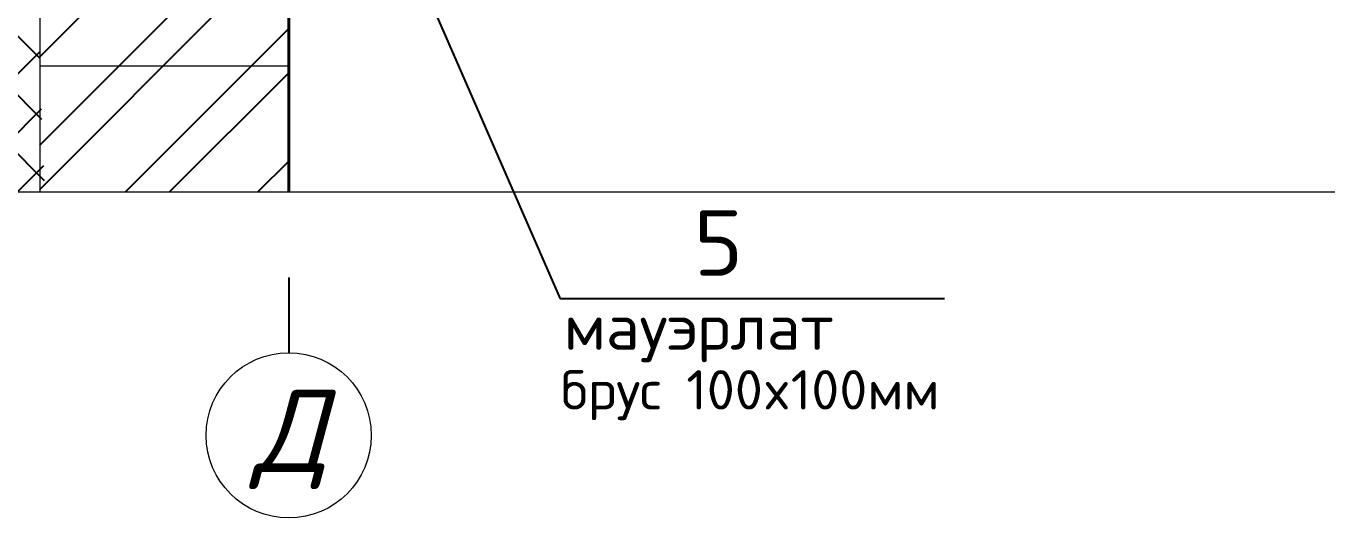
# Model space of a CAD drawing. Extents: x -12289450 to -10763036, y -7834513 to -6150123.
# Drawn here: x -10916140 to -10914154, y -7678309 to -7677558 of the extents above; entities that cross this region are included whole.
import ezdxf

# ---------------------------------------------------------------- set-up
doc = ezdxf.new("R2010")
doc.units = 0
doc.header["$LTSCALE"] = 25
doc.linetypes.add('CENTER', pattern=[50.8, 31.75, -6.35, 6.35, -6.35])
for name, color, linetype in [('004-ВСПЛИНИИ', 15, 'Continuous'), ('008-ШТРИХОВКА', 252, 'Continuous'), ('014-ОСИ', 251, 'CENTER'), ('Annotation - Text', 7, 'Continuous'), ('Примечания', 7, 'Continuous')]:
    doc.layers.add(name, color=color, linetype=linetype)
doc.layers.add('Стена', color=7, linetype='Continuous', lineweight=5)
doc.layers.add('СТЕНЫ', color=5, linetype='Continuous', lineweight=40)
doc.styles.add('gismo', font='isocpeui.ttf')
doc.styles.add('ROMANT', font='romant.shx', dxfattribs={"height": 2})
doc.styles.get("Standard").update_dxf_attribs({"font": 'arial.ttf'})

msp = doc.modelspace()

# ---------------------------------------------------------------- hatches: boundary and pattern name
at = {"layer": '008-ШТРИХОВКА', "lineweight": 25, "ltscale": 4}
h = msp.add_hatch(dxfattribs=at)
h.set_pattern_fill('ANSI32', color=256, scale=15, style=0)
h.set_pattern_definition([(45, (-10916119.19, -7680164.88), (-101.028, 101.028), []), (45, (-10916051.84, -7680164.88), (-101.028, 101.028), [])])
h.paths.add_polyline_path([(-10916029.2, -7676844.9), (-10916067.3, -7676844.9), (-10916119.2, -7676874.8), (-10916119.2, -7677049.9), (-10916029.2, -7677049.9)])
h.paths.add_polyline_path([(-10915939.2, -7677049.9), (-10916119.2, -7677049.9), (-10916119.2, -7677244.9), (-10915939.2, -7677244.9)])
h.paths.add_polyline_path([(-10915739.2, -7677049.9), (-10915939.2, -7677049.9), (-10915939.2, -7677244.9), (-10915739.2, -7677244.9)])
h.paths.add_polyline_path([(-10915739.2, -7677519.9), (-10916119.2, -7677519.9), (-10916119.2, -7677619.9), (-10915739.2, -7677619.9)])
h.paths.add_polyline_path([(-10916119.2, -7677811.4), (-10915739.2, -7677811.4), (-10915739.2, -7677619.9), (-10916119.2, -7677619.9)])
at = {"layer": '008-ШТРИХОВКА', "ltscale": 4}
h = msp.add_hatch(dxfattribs=at)
h.set_pattern_fill('ANSI37', color=256, scale=20, style=0)
h.set_pattern_definition([(45, (-10916169.19, -7681149.875), (-44.9013, 44.9013), []), (135, (-10916169.19, -7681149.875), (-44.9013, -44.9013), [])])
h.paths.add_polyline_path([(-10916169.2, -7677811.4), (-10916119.2, -7677811.4), (-10916119.2, -7677519.9), (-10916119.2, -7677519.9), (-10916119.2, -7677244.9), (-10916119.2, -7677244.9), (-10916119.2, -7677049.9), (-10916119.2, -7677049.9), (-10916119.2, -7676874.8), (-10916169.2, -7676903.7)])
h.paths.add_polyline_path([(-10916119.2, -7677619.9), (-10916111.4, -7677811.4), (-10916119.2, -7677843)])

# ---------------------------------------------------------------- linework, layer by layer
at = {"lineweight": 25, "ltscale": 20}
for p in [(-10915839.2, -7676794.9), (-10914737.9, -7677974.5)]:
    msp.add_line(p, (-10915324.6, -7677974.5), dxfattribs=at)
at = {"layer": '004-ВСПЛИНИИ', "color": 0, "lineweight": 0}
msp.add_lwpolyline([(-10916227.6, -7677811.4), (-10913331, -7677811.4), (-10913274.8, -7677892.8), (-10913213.3, -7677712.4), (-10913155.3, -7677811.4), (-10904742.6, -7677811.4)], dxfattribs=at)
at = {"layer": '014-ОСИ'}
msp.add_lwpolyline([(-10915739.2, -7676671.8), (-10915739.2, -7678056.7)], dxfattribs=at)
msp.add_lwpolyline([(-10915739.2, -7676671.8), (-10915739.2, -7678056.7)], dxfattribs=at)
at = {"layer": 'Annotation - Text', "color": 0, "lineweight": 20}
msp.add_circle((-10915739.2, -7678182.7), 126, dxfattribs=at)
at = {"layer": 'СТЕНЫ', "lineweight": 15, "ltscale": 3}
msp.add_lwpolyline([(-10916119.2, -7677519.9), (-10916119.2, -7677811.4)], dxfattribs=at)
at = {"layer": 'СТЕНЫ', "ltscale": 3}
msp.add_lwpolyline([(-10915739.2, -7677519.9), (-10915739.2, -7677811.4)], dxfattribs=at)
at = {"layer": 'СТЕНЫ', "lineweight": 9, "ltscale": 4}
msp.add_lwpolyline([(-10915739.2, -7677811.4), (-10915739.2, -7677619.9), (-10916119.2, -7677619.9), (-10916119.2, -7677811.4)], dxfattribs=at)

# ---------------------------------------------------------------- texts
at = {"layer": 'Annotation - Text', "color": 0, "lineweight": 25, "insert": (-10915737.2, -7678112.8), "char_height": 126, "attachment_point": 2, "style": 'gismo'}
msp.add_mtext('Д', dxfattribs=at)
at = {"layer": 'Примечания', "color": 7, "attachment_point": 4}
for s, insert, char_height in [('\\A1;{\\Fsimplex|c204;мауэрлат}', (-10915319.3, -7678026.7), 70), ('\\A1;{\\Fsimplex|c204;брус \\Fsimplex|c0;100x100\\Fsimplex|c204;мм}', (-10915323.7, -7678121.4), 60)]:
    msp.add_mtext(s, dxfattribs=dict(at, insert=insert, char_height=char_height))
at = {"layer": 'Стена', "linetype": 'Continuous', "ltscale": 100, "style": 'ROMANT'}
msp.add_text('5', height=100, dxfattribs=at).set_placement((-10915121.1, -7677939.3))

doc.saveas('drawing.dxf')
